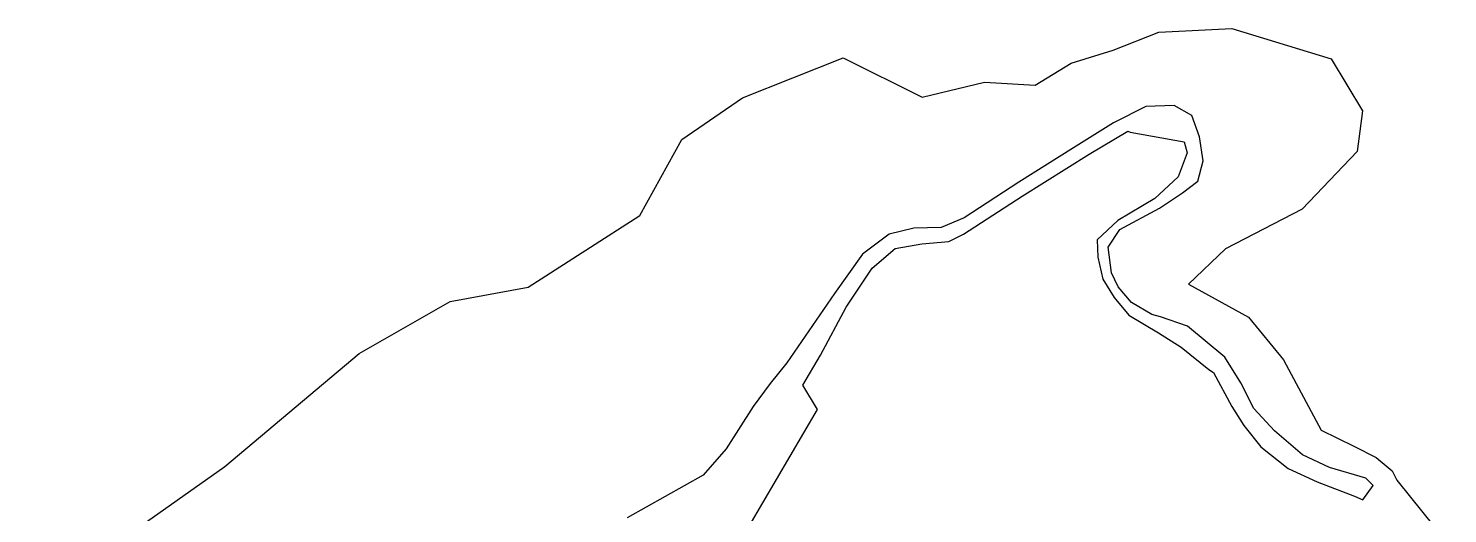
# Model space of a CAD drawing. Header units: millimetres. Extents: x 676447 to 689606, y 7455628 to 7463967.
# Drawn here: x 689079 to 689604, y 7461945 to 7462124 of the extents above; entities that cross this region are included whole.
import ezdxf

# ---------------------------------------------------------------- set-up
doc = ezdxf.new("R2010")
doc.units = ezdxf.units.MM
doc.header["$LTSCALE"] = 0.1
doc.header["$MEASUREMENT"] = 0
doc.layers.add('MUB_QUADRAS', color=7, linetype='Continuous')

msp = doc.modelspace()

# ---------------------------------------------------------------- linework, layer by layer
at = {"layer": 'MUB_QUADRAS', "linetype": 'Continuous'}
for points in [[(689079.5, 7461910.78), (689152.1, 7461961.95), (689201.61, 7462003.65), (689235.21, 7462022.8), (689264.11, 7462028.15), (689305.33, 7462054.61), (689320.85, 7462082.67), (689343.16, 7462098.05), (689380.36, 7462112.75), (689409.53, 7462098.32), (689432.55, 7462103.83), (689451.29, 7462102.76), (689464.55, 7462110.84), (689480.07, 7462115.65), (689496.93, 7462122.33), (689523.96, 7462123.67), (689560.63, 7462112.44), (689572.13, 7462093.2), (689570.26, 7462078.23), (689549.9, 7462056.98), (689521.53, 7462042.28), (689507.88, 7462029.19), (689530.13, 7462017.06), (689542.98, 7462001.29), (689556.9, 7461975.37), (689568.93, 7461969.43), (689577.21, 7461965.25), (689583.18, 7461960.33), (689584.91, 7461956.82), (689603.61, 7461933.66)], [(689345.62, 7461939.93), (689370.97, 7461982.93), (689365.5, 7461991.97), (689372, 7462003.06), (689381.5, 7462020.72), (689391.12, 7462035.19), (689399.65, 7462042.36), (689409.41, 7462044.12), (689419.43, 7462044.93), (689424.85, 7462047.64), (689446.46, 7462061.77), (689471.25, 7462077.19), (689485.47, 7462085.72), (689486.32, 7462085.38), (689506.37, 7462081.73), (689507.45, 7462077.67), (689504.05, 7462068.8), (689495.52, 7462060.82), (689481.84, 7462052.71), (689474.25, 7462045.54), (689474.39, 7462039.18), (689476.27, 7462031.09), (689480.47, 7462024.33), (689485.89, 7462017.84), (689496.86, 7462011.21), (689505.26, 7462005.93), (689515.42, 7461997.68), (689517.2, 7461996.64), (689523.97, 7461984.06), (689528.3, 7461977.03), (689534.67, 7461969.18), (689544.69, 7461961.2), (689555.4, 7461956.2), (689569.21, 7461950.92), (689572.27, 7461949.62), (689576.06, 7461954.95), (689573.44, 7461957.56), (689559.98, 7461961.55), (689550.01, 7461966.28), (689539.74, 7461975.13), (689532.02, 7461983.34), (689527.28, 7461992.8), (689521.3, 7462002.27), (689507.58, 7462013.72), (689497.61, 7462017.2), (689494.34, 7462018.07), (689486.89, 7462022.48), (689481.97, 7462028.28), (689479.45, 7462033.45), (689478.31, 7462042.9), (689482.6, 7462049.45), (689497.26, 7462057.34), (689505.71, 7462063.01), (689511.39, 7462067.3), (689513.29, 7462074.74), (689512.02, 7462083.69), (689509.12, 7462091.5), (689502.68, 7462095.16), (689492.21, 7462094.78), (689480.22, 7462088.85), (689465.45, 7462079.53), (689445.25, 7462066.92), (689425.09, 7462053.72), (689416.63, 7462050.19), (689406.54, 7462049.94), (689397.32, 7462047.67), (689387.48, 7462040.36), (689377.25, 7462025.74), (689359.61, 7462000.24), (689353.39, 7461992.62), (689347.17, 7461984.01), (689337.22, 7461968.43), (689328.72, 7461958.76), (689300.63, 7461942.96)]]:
    msp.add_lwpolyline(points, dxfattribs=at)

doc.saveas('drawing.dxf')
